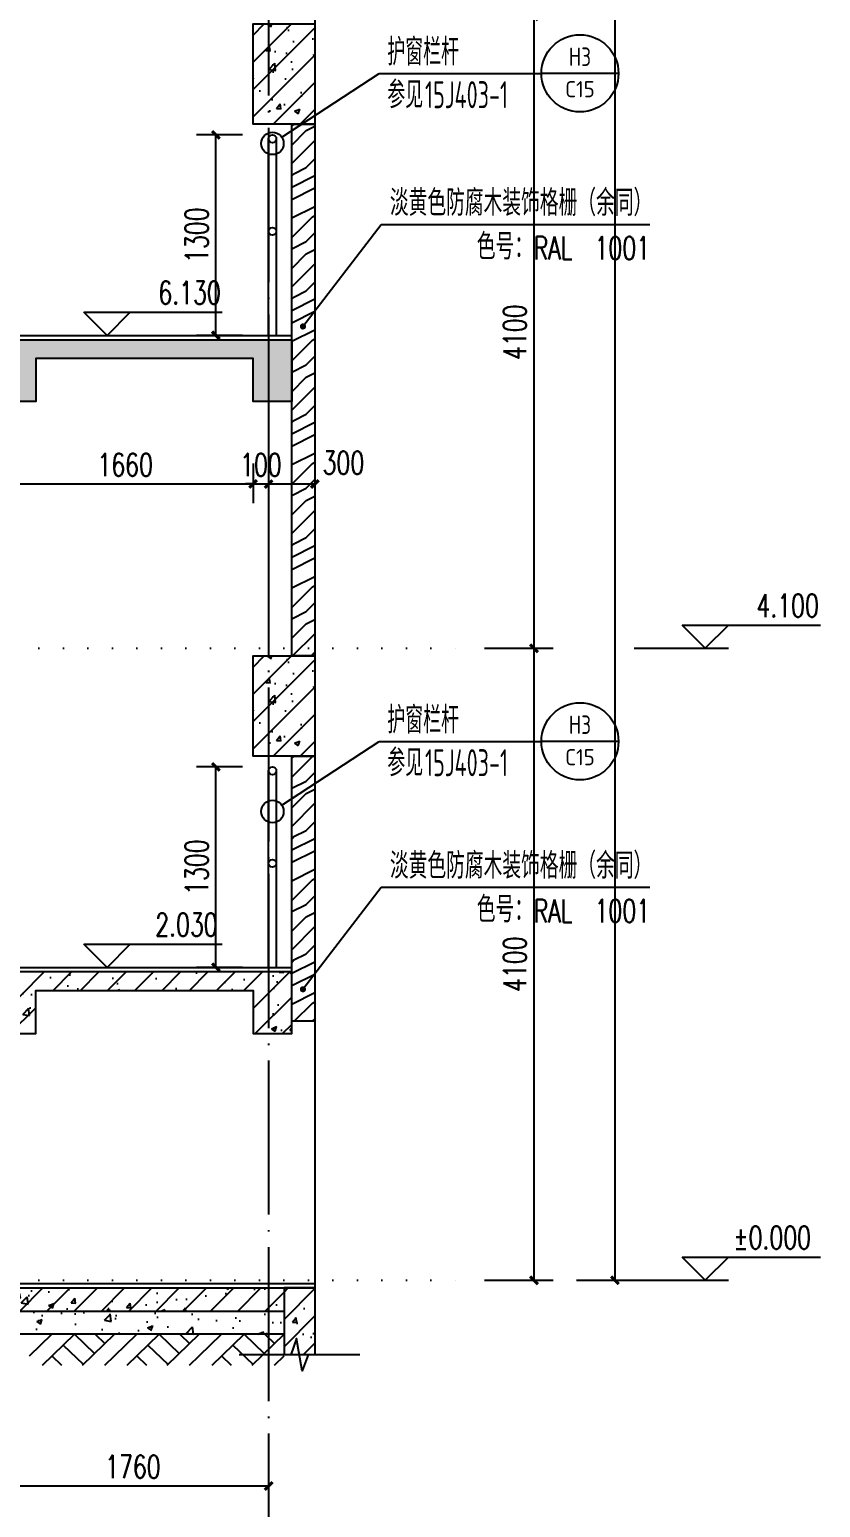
# Model space of a CAD drawing. Header units: millimetres. Extents: x -1048436 to -185795, y -983427 to 400387.
# Drawn here: x -504378 to -499250, y -682846 to -673258 of the extents above; entities that cross this region are included whole.
import ezdxf
from ezdxf.enums import TextEntityAlignment as Align

# ---------------------------------------------------------------- set-up
doc = ezdxf.new("R2010")
doc.units = ezdxf.units.MM
doc.header["$LTSCALE"] = 500
for name, pattern in [('A-FP_05$0$pln_L5$0$Col_L4$0$PHANTOM', [63.5, 31.75, -6.35, 6.35, -6.35, 6.35, -6.35]), ('DOT2', [3.175, 0, -3.175]), ('DOTE', [2.42, 2, -0.2, 0.02, -0.2])]:
    doc.linetypes.add(name, pattern=pattern)
for name, color, linetype in [('DIM_LEAD', 3, 'Continuous'), ('PUB_DIM', 3, 'Continuous'), ('PUB_TEXT', 7, 'Continuous'), ('建-填充', 9, 'Continuous'), ('建-墙', 254, 'Continuous'), ('建-墙-完成面', 95, 'Continuous'), ('建-墙-混凝土墙', 6, 'Continuous'), ('建-文字', 4, 'Continuous'), ('建-楼层线', 1, 'DOT2'), ('建-楼梯-扶手栏杆', 3, 'Continuous'), ('建-符号', 13, 'Continuous'), ('建-轴线', 16, 'DOTE')]:
    doc.layers.add(name, color=color, linetype=linetype)
doc.styles.add('_TCH_DIM', font='SIMPLEX', dxfattribs={"bigfont": 'GBCBIG'})
doc.styles.add('_TCH_DIM_T3', font='SIMPLEX', dxfattribs={"width": 0.705882, "bigfont": 'GBCBIG'})
doc.styles.add('XD2008', font='xd-hzs.shx', dxfattribs={"width": 0.7, "bigfont": 'xd-hztxt.shx'})
doc.dimstyles.new('_TCH_ARCH&&50', dxfattribs={"dimtxt": 148.75, "dimasz": 50, "dimexe": 125, "dimexo": 150, "dimgap": 50, "dimtad": 1, "dimdec": 0, "dimzin": 0, "dimdsep": 46, "dimtxsty": '_TCH_DIM_T3', "dimblk": 'ARCHTICK', "dimcen": 0.09, "dimclrt": 7, "dimazin": 2, "dimtfac": 1, "dimtdec": 0, "dimtix": 1, "dimtmove": 2, "dimatfit": 3, "dimldrblk": 'ARCHTICK', "dimfxl": 1, "dimtolj": 1, "dimtzin": 0, "dimarcsym": 0})
pattern_1 = [(45, (-197991.73, 717453.97), (-88.388348, 88.388348), []), (50, (-197991.73, 717453.97), (358.63009, -31.37607), [37.5, -412.5]), (355, (-197991.73, 717453.97), (-69.37567, 376.09607), [30, -330]), (100.4514, (-197961.84, 717451.36), (289.25469, 344.71977), [31.870095, -350.57106]), (46.1842, (-197991.73, 717553.97), (533.62052, -82.75951), [56.25, -618.75]), (96.6356, (-197947.26, 717547.1), (467.33135, 487.05894), [47.80514, -525.8565]), (351.1842, (-197991.7, 717553.97), (467.33097, 487.0593), [45, -495]), (21, (-197941.73, 717528.97), (298.453526, -201.309445), [37.5, -412.5]), (326, (-197941.73, 717528.97), (121.65767, 362.57502), [30, -330]), (71.4514, (-197916.86, 717512.2), (420.111314, 161.26525), [31.870095, -350.57106]), (37.5, (-197991.73, 717453.97), (6.079928, 166.446927), [0, -326, 0, -335, 0, -331.25]), (7.5, (-197991.73, 717453.97), (131.534769, 197.205856), [0, -191, 0, -318.5, 0, -126.25]), (327.5, (-198103.23, 717453.97), (266.911218, -11.277436), [0, -125, 0, -390, 0, -517.5]), (317.5, (-198153.23, 717453.97), (291.593085, 50.05249), [0, -162.5, 0, -259, 0, -367.5])]
pattern_2 = [(45, (0, 0), (-88.388348, 88.388348), []), (50, (0, 0), (358.63009, -31.37607), [37.5, -412.5]), (355, (0, 0), (-69.37567, 376.09607), [30, -330]), (100.4514, (29.9, -2.6), (289.25469, 344.71977), [31.8701, -350.57106]), (46.1842, (0, 100), (533.62052, -82.7595), [56.25, -618.75]), (96.6356, (44.47, 93.1), (467.33135, 487.05894), [47.80514, -525.8565]), (351.1842, (0, 100), (467.33097, 487.0593), [45, -495]), (21, (50, 75), (298.45353, -201.30945), [37.5, -412.5]), (326, (50, 75), (121.65767, 362.57502), [30, -330]), (71.4514, (74.87, 58.22), (420.11131, 161.26525), [31.8701, -350.57106]), (37.5, (0, 0), (6.079928, 166.446927), [0, -326, 0, -335, 0, -331.25]), (7.5, (0, 0), (131.53477, 197.205856), [0, -191, 0, -318.5, 0, -126.25]), (327.5, (-111.5, 0), (266.911218, -11.277436), [0, -125, 0, -390, 0, -517.5]), (317.5, (-161.5, 0), (291.593085, 50.05249), [0, -162.5, 0, -259, 0, -367.5])]

# ---------------------------------------------------------------- blocks, each defined once
blk = doc.blocks.new('_ArchTick')
at = {"color": 0, "linetype": 'ByBlock', "const_width": 0.4}
blk.add_lwpolyline([(-0.5, -0.5), (0.5, 0.5)], dxfattribs=at)
blk = doc.blocks.new('*D222')
at = {"layer": 'Defpoints', "color": 0, "transparency": 16777216}
for p in [(-503170.1, -678042.2), (-502848.2, -678042.2), (-502848.2, -679342.2)]:
    blk.add_point(p, dxfattribs=at)
at = {"layer": 'PUB_DIM', "color": 0, "lineweight": -2, "transparency": 16777216}
for p, q in [((-502998.2, -678042.2), (-503295.1, -678042.2)), ((-503170.1, -679342.2), (-503170.1, -678042.2)), ((-502998.2, -679342.2), (-503295.1, -679342.2))]:
    blk.add_line(p, q, dxfattribs=at)
at = {"layer": 'PUB_DIM', "color": 0, "lineweight": -2, "transparency": 16777216, "xscale": 50, "yscale": 50, "zscale": 50}
for p, rotation in [((-503170.1, -678042.2), 90), ((-503170.1, -679342.2), 270)]:
    blk.add_blockref('_ArchTick', p, dxfattribs=dict(at, rotation=rotation))
at = {"layer": 'PUB_DIM', "color": 7, "transparency": 16777216, "insert": (-503294.4, -678692.2), "char_height": 148.75, "attachment_point": 5, "rotation": 90, "style": '_TCH_DIM_T3'}
blk.add_mtext('\\A1;1300', dxfattribs=at)
blk = doc.blocks.new('*D223')
at = {"layer": 'Defpoints', "color": 0, "transparency": 16777216}
for p in [(-503170.1, -673942.2), (-502848.2, -673942.2), (-502848.2, -675242.2)]:
    blk.add_point(p, dxfattribs=at)
at = {"layer": 'PUB_DIM', "color": 0, "lineweight": -2, "transparency": 16777216}
for p, q in [((-502998.2, -673942.2), (-503295.1, -673942.2)), ((-503170.1, -675242.2), (-503170.1, -673942.2)), ((-502998.2, -675242.2), (-503295.1, -675242.2))]:
    blk.add_line(p, q, dxfattribs=at)
at = {"layer": 'PUB_DIM', "color": 0, "lineweight": -2, "transparency": 16777216, "xscale": 50, "yscale": 50, "zscale": 50}
for p, rotation in [((-503170.1, -673942.2), 90), ((-503170.1, -675242.2), 270)]:
    blk.add_blockref('_ArchTick', p, dxfattribs=dict(at, rotation=rotation))
at = {"layer": 'PUB_DIM', "color": 7, "transparency": 16777216, "insert": (-503294.4, -674592.2), "char_height": 148.75, "attachment_point": 5, "rotation": 90, "style": '_TCH_DIM_T3'}
blk.add_mtext('\\A1;1300', dxfattribs=at)
blk = doc.blocks.new('*D2221')
at = {"layer": 'Defpoints', "color": 0, "transparency": 16777216}
for p in [(-500982, -663672.2), (-500581.8, -663672.2), (-500982, -681372.2)]:
    blk.add_point(p, dxfattribs=at)
at = {"layer": 'PUB_DIM', "color": 0, "lineweight": -2, "transparency": 16777216}
for p, q in [((-500832, -663672.2), (-500456.8, -663672.2)), ((-500581.8, -681372.2), (-500581.8, -663672.2)), ((-500832, -681372.2), (-500456.8, -681372.2))]:
    blk.add_line(p, q, dxfattribs=at)
at = {"layer": 'PUB_DIM', "color": 0, "lineweight": -2, "transparency": 16777216, "xscale": 50, "yscale": 50, "zscale": 50}
for p, rotation in [((-500581.8, -663672.2), 90), ((-500581.8, -681372.2), 270)]:
    blk.add_blockref('_ArchTick', p, dxfattribs=dict(at, rotation=rotation))
at = {"layer": 'PUB_DIM', "color": 7, "transparency": 16777216, "insert": (-500706.2, -672522.2), "char_height": 148.75, "attachment_point": 5, "rotation": 90, "style": '_TCH_DIM_T3'}
blk.add_mtext('\\A1;17700', dxfattribs=at)
blk = doc.blocks.new('*D2222')
at = {"layer": 'Defpoints', "color": 0, "transparency": 16777216}
for p in [(-501578.6, -677272.2), (-501107, -677272.2), (-501578.6, -681372.2)]:
    blk.add_point(p, dxfattribs=at)
at = {"layer": 'PUB_DIM', "color": 0, "lineweight": -2, "transparency": 16777216}
for p, q in [((-501428.6, -677272.2), (-500982, -677272.2)), ((-501107, -681372.2), (-501107, -677272.2)), ((-501428.6, -681372.2), (-500982, -681372.2))]:
    blk.add_line(p, q, dxfattribs=at)
at = {"layer": 'PUB_DIM', "color": 0, "lineweight": -2, "transparency": 16777216, "xscale": 50, "yscale": 50, "zscale": 50}
for p, rotation in [((-501107, -677272.2), 90), ((-501107, -681372.2), 270)]:
    blk.add_blockref('_ArchTick', p, dxfattribs=dict(at, rotation=rotation))
at = {"layer": 'PUB_DIM', "color": 7, "transparency": 16777216, "insert": (-501231.4, -679322.2), "char_height": 148.75, "attachment_point": 5, "rotation": 90, "style": '_TCH_DIM_T3'}
blk.add_mtext('\\A1;4100', dxfattribs=at)
blk = doc.blocks.new('*D2223')
at = {"layer": 'Defpoints', "color": 0, "transparency": 16777216}
for p in [(-501578.6, -673172.2), (-501107, -673172.2), (-501578.6, -677272.2)]:
    blk.add_point(p, dxfattribs=at)
at = {"layer": 'PUB_DIM', "color": 0, "lineweight": -2, "transparency": 16777216}
for p, q in [((-501428.6, -673172.2), (-500982, -673172.2)), ((-501107, -677272.2), (-501107, -673172.2)), ((-501428.6, -677272.2), (-500982, -677272.2))]:
    blk.add_line(p, q, dxfattribs=at)
at = {"layer": 'PUB_DIM', "color": 0, "lineweight": -2, "transparency": 16777216, "xscale": 50, "yscale": 50, "zscale": 50}
for p, rotation in [((-501107, -673172.2), 90), ((-501107, -677272.2), 270)]:
    blk.add_blockref('_ArchTick', p, dxfattribs=dict(at, rotation=rotation))
at = {"layer": 'PUB_DIM', "color": 7, "transparency": 16777216, "insert": (-501231.4, -675222.2), "char_height": 148.75, "attachment_point": 5, "rotation": 90, "style": '_TCH_DIM_T3'}
blk.add_mtext('\\A1;4100', dxfattribs=at)
blk = doc.blocks.new('*D2600')
at = {"layer": 'Defpoints', "color": 0, "transparency": 16777216}
for p in [(-504588.2, -682413.7), (-502828.2, -682413.7), (-502828.2, -682706.6)]:
    blk.add_point(p, dxfattribs=at)
at = {"layer": 'PUB_DIM', "color": 0, "lineweight": -2, "transparency": 16777216}
for p, q in [((-504588.2, -682563.7), (-504588.2, -682831.6)), ((-502828.2, -682563.7), (-502828.2, -682831.6)), ((-504588.2, -682706.6), (-502828.2, -682706.6))]:
    blk.add_line(p, q, dxfattribs=at)
at = {"layer": 'PUB_DIM', "color": 0, "lineweight": -2, "transparency": 16777216, "xscale": 50, "yscale": 50, "zscale": 50, "rotation": 180}
blk.add_blockref('_ArchTick', (-504588.2, -682706.6), dxfattribs=at)
at = {"layer": 'PUB_DIM', "color": 0, "lineweight": -2, "transparency": 16777216, "xscale": 50, "yscale": 50, "zscale": 50}
blk.add_blockref('_ArchTick', (-502828.2, -682706.6), dxfattribs=at)
at = {"layer": 'PUB_DIM', "color": 7, "transparency": 16777216, "insert": (-503708.2, -682582.2), "char_height": 148.75, "attachment_point": 5, "style": '_TCH_DIM_T3'}
blk.add_mtext('\\A1;1760', dxfattribs=at)
blk = doc.blocks.new('*D2602')
at = {"layer": 'Defpoints', "color": 0, "transparency": 16777216}
for p in [(-504588.2, -675924), (-502928.2, -675924), (-502928.2, -676206.3)]:
    blk.add_point(p, dxfattribs=at)
at = {"layer": 'PUB_DIM', "color": 0, "lineweight": -2, "transparency": 16777216}
for p, q in [((-504588.2, -676074), (-504588.2, -676331.3)), ((-502928.2, -676074), (-502928.2, -676331.3)), ((-504588.2, -676206.3), (-502928.2, -676206.3))]:
    blk.add_line(p, q, dxfattribs=at)
at = {"layer": 'PUB_DIM', "color": 0, "lineweight": -2, "transparency": 16777216, "xscale": 50, "yscale": 50, "zscale": 50, "rotation": 180}
blk.add_blockref('_ArchTick', (-504588.2, -676206.3), dxfattribs=at)
at = {"layer": 'PUB_DIM', "color": 0, "lineweight": -2, "transparency": 16777216, "xscale": 50, "yscale": 50, "zscale": 50}
blk.add_blockref('_ArchTick', (-502928.2, -676206.3), dxfattribs=at)
at = {"layer": 'PUB_DIM', "color": 7, "transparency": 16777216, "insert": (-503758.2, -676081.9), "char_height": 148.75, "attachment_point": 5, "style": '_TCH_DIM_T3'}
blk.add_mtext('\\A1;1660', dxfattribs=at)
blk = doc.blocks.new('*D2603')
at = {"layer": 'Defpoints', "color": 0, "transparency": 16777216}
for p in [(-502928.2, -675924), (-502828.2, -675924), (-502828.2, -676206.3)]:
    blk.add_point(p, dxfattribs=at)
at = {"layer": 'PUB_DIM', "color": 0, "lineweight": -2, "transparency": 16777216}
for p, q in [((-502928.2, -676074), (-502928.2, -676331.3)), ((-502828.2, -676074), (-502828.2, -676331.3)), ((-502928.2, -676206.3), (-502978.2, -676206.3)), ((-502928.2, -676206.3), (-502828.2, -676206.3)), ((-502828.2, -676206.3), (-502778.2, -676206.3))]:
    blk.add_line(p, q, dxfattribs=at)
at = {"layer": 'PUB_DIM', "color": 0, "lineweight": -2, "transparency": 16777216, "xscale": 50, "yscale": 50, "zscale": 50}
blk.add_blockref('_ArchTick', (-502928.2, -676206.3), dxfattribs=at)
at = {"layer": 'PUB_DIM', "color": 0, "lineweight": -2, "transparency": 16777216, "xscale": 50, "yscale": 50, "zscale": 50, "rotation": 180}
blk.add_blockref('_ArchTick', (-502828.2, -676206.3), dxfattribs=at)
at = {"layer": 'PUB_DIM', "color": 7, "transparency": 16777216, "insert": (-502878.2, -676081.9), "char_height": 148.75, "attachment_point": 5, "style": '_TCH_DIM_T3'}
blk.add_mtext('\\A1;100', dxfattribs=at)
blk = doc.blocks.new('*D2604')
at = {"layer": 'Defpoints', "color": 0, "transparency": 16777216}
for p in [(-502828.2, -675924), (-502528.2, -675924), (-502528.2, -676206.3)]:
    blk.add_point(p, dxfattribs=at)
at = {"layer": 'PUB_DIM', "color": 0, "lineweight": -2, "transparency": 16777216}
for p, q in [((-502828.2, -676074), (-502828.2, -676331.3)), ((-502528.2, -676074), (-502528.2, -676331.3)), ((-502828.2, -676206.3), (-502528.2, -676206.3))]:
    blk.add_line(p, q, dxfattribs=at)
at = {"layer": 'PUB_DIM', "color": 0, "lineweight": -2, "transparency": 16777216, "xscale": 50, "yscale": 50, "zscale": 50, "rotation": 180}
blk.add_blockref('_ArchTick', (-502828.2, -676206.3), dxfattribs=at)
at = {"layer": 'PUB_DIM', "color": 0, "lineweight": -2, "transparency": 16777216, "xscale": 50, "yscale": 50, "zscale": 50}
blk.add_blockref('_ArchTick', (-502528.2, -676206.3), dxfattribs=at)
at = {"layer": 'PUB_DIM', "color": 7, "transparency": 16777216, "insert": (-502343.2, -676068.8), "char_height": 148.75, "attachment_point": 5, "style": '_TCH_DIM_T3'}
blk.add_mtext('\\A1;300', dxfattribs=at)
blk = doc.blocks.new('$LinePat$素土夯实')
at = {"color": 0}
for p, q in [((0, -210), (210, 0)), ((120, -300), (420, 0)), ((420, 0), (608, -188)), ((495, -300), (795, 0)), ((615, 0), (705, -90)), ((315, -105), (502, -293)), ((210, -210), (300, -300)), ((705, -300), (795, -210))]:
    blk.add_line(p, q, dxfattribs=at)

msp = doc.modelspace()

# ---------------------------------------------------------------- hatches: boundary and pattern name
h = msp.add_hatch()
h.set_pattern_fill('混凝土', color=256, scale=50)
h.set_pattern_definition([(50, (120463.84, 63540.52), (358.63009, -31.37607), [37.5, -412.5]), (355, (120463.84, 63540.52), (-69.37567, 376.09607), [30, -330]), (100.4514, (120493.72, 63537.9), (289.25469, 344.71977), [31.8701, -350.57106]), (46.1842, (120463.84, 63640.52), (533.62052, -82.7595), [56.25, -618.75]), (96.6356, (120508.3, 63633.63), (467.33135, 487.05894), [47.80514, -525.8565]), (351.1842, (120463.84, 63640.5), (467.33097, 487.0593), [45, -495]), (21, (120513.84, 63615.52), (298.45353, -201.309445), [37.5, -412.5]), (326, (120513.84, 63615.52), (121.65767, 362.57502), [30, -330]), (71.4514, (120538.7, 63598.75), (420.11131, 161.26525), [31.8701, -350.57106]), (37.5, (120463.84, 63540.52), (6.079928, 166.446927), [0, -326, 0, -335, 0, -331.25]), (7.5, (120463.84, 63540.52), (131.53477, 197.205856), [0, -191, 0, -318.5, 0, -126.25]), (327.5, (120352.34, 63540.52), (266.911218, -11.277436), [0, -125, 0, -390, 0, -517.5]), (317.5, (120302.34, 63540.52), (291.593085, 50.05249), [0, -162.5, 0, -259, 0, -367.5])])
h.paths.add_polyline_path([(-508228.2, -681572.2), (-502728.2, -681572.2), (-502728.2, -681722.2), (-508228.2, -681722.2)])
at = {"layer": '建-填充'}
h = msp.add_hatch(dxfattribs=at)
h.set_pattern_fill('钢筋混凝土', color=256, scale=50, style=0)
h.set_pattern_definition([(45, (-197731.8, 721553.97), (-88.388348, 88.388348), []), (50, (-197731.8, 721553.97), (358.63009, -31.37607), [37.5, -412.5]), (355, (-197731.8, 721553.97), (-69.37567, 376.09607), [30, -330]), (100.4514, (-197701.9, 721551.36), (289.25469, 344.71977), [31.870095, -350.57106]), (46.1842, (-197731.8, 721653.97), (533.62052, -82.75951), [56.25, -618.75]), (96.6356, (-197687.33, 721647.1), (467.33135, 487.05894), [47.80514, -525.8565]), (351.1842, (-197731.8, 721653.97), (467.33097, 487.0593), [45, -495]), (21, (-197681.8, 721628.97), (298.453526, -201.309445), [37.5, -412.5]), (326, (-197681.8, 721628.97), (121.65767, 362.57502), [30, -330]), (71.4514, (-197656.93, 721612.2), (420.111314, 161.26525), [31.870095, -350.57106]), (37.5, (-197731.8, 721553.97), (6.079928, 166.446927), [0, -326, 0, -335, 0, -331.25]), (7.5, (-197731.8, 721553.97), (131.534769, 197.205856), [0, -191, 0, -318.5, 0, -126.25]), (327.5, (-197843.3, 721553.97), (266.911218, -11.277436), [0, -125, 0, -390, 0, -517.5]), (317.5, (-197893.3, 721553.97), (291.593085, 50.05249), [0, -162.5, 0, -259, 0, -367.5])])
h.paths.add_polyline_path([(-502528.2, -673222.2), (-502528.2, -673872.2), (-502928.2, -673872.2), (-502928.2, -673222.2)])
at = {"layer": '建-填充', "linetype": 'A-FP_05$0$pln_L5$0$Col_L4$0$PHANTOM'}
h = msp.add_hatch(dxfattribs=at)
h.set_pattern_fill('木纹01', color=256, scale=200)
h.set_pattern_definition([(0, (274055, -90634.35), (800, 800), [40, -760]), (0, (273495, -90554.35), (800, 800), [80, -720]), (0, (274015, -90514.35), (800, 800), [40, -760]), (0, (273535, -90434.35), (800, 800), [40, -760]), (0, (274015, -90394.35), (800, 800), [40, -760]), (0, (273575, -90354.35), (800, 800), [40, -760]), (0, (274015, -90314.35), (800, 800), [40, -760]), (0, (273575, -90234.35), (800, 800), [40, -440, 40, -280]), (0, (273575, -90154.35), (800, 800), [80, -400, 40, -280]), (0, (273535, -90034.35), (800, 800), [40, -120, 40, -320, 40, -240]), (0, (273495, -89954.35), (800, 800), [40, -160, 80, -520]), (0, (274015, -89914.35), (800, 800), [40, -760]), (0, (273495, -89874.35), (800, 800), [40, -200, 40, -520]), (45, (273415, -90634.35), (9e-14, 800), [113.1368, -1018.23405]), (45, (274095, -90634.35), (9e-14, 800), [226.27416, -905.0967]), (45, (274095, -90234.35), (9e-14, 800), [56.568, -1074.80285]), (45, (273415, -90154.35), (9e-14, 800), [169.7056, -961.66525]), (45, (274095, -90154.35), (9e-14, 800), [282.8427, -848.5281]), (45, (274095, -90034.35), (9e-14, 800), [169.7056, -961.66525]), (315, (273935, -89954.35), (800, -2e-13), [56.568, -1074.80285]), (315, (273655, -90594.35), (800, -2e-13), [113.1368, -1018.23405]), (315, (273695, -90274.35), (800, -2e-13), [113.1368, -1018.23405]), (315, (273935, -90434.35), (800, -2e-13), [113.1368, -1018.23405]), (315, (273895, -90114.35), (800, -2e-13), [113.1368, -1018.23405]), (315, (273935, -90034.35), (800, -2e-13), [169.7056, -961.66525]), (315, (273735, -90514.35), (800, -2e-13), [169.7056, -961.66525]), (315, (273855, -90474.35), (800, -2e-13), [169.7056, -961.66525]), (315, (273735, -90194.35), (800, -2e-13), [169.7056, -961.66525]), (315, (273815, -90154.35), (800, -2e-13), [169.7056, -961.66525]), (26.56505, (273455, -90474.35), (800, 3e-07), [89.4427, -1699.41166]), (26.56505, (274055, -90514.35), (800, 3e-07), [357.7709, -1431.0835]), (26.56505, (274055, -90394.35), (800, 3e-07), [357.7709, -1431.0835]), (26.56505, (274055, -90314.35), (800, 3e-07), [357.7712, -536, 178.888, -716.19518]), (26.56505, (274135, -90194.35), (800, 3e-07), [89.4427, -1699.41166]), (26.56505, (273415, -89914.35), (800, 3e-07), [89.4427, -1699.41166]), (26.56505, (274055, -89914.35), (800, 3e-07), [178.88544, -1609.96894]), (333.43495, (273855, -90634.35), (800, -3e-07), [178.88544, -1609.96894]), (333.43495, (273575, -90434.35), (800, -3e-07), [178.88544, -1609.96894]), (333.43495, (273575, -90554.35), (800, -3e-07), [89.4427, -1699.40894]), (333.43495, (273615, -90354.35), (800, -3e-07), [268.32816, -1520.5262]), (333.43495, (273775, -90354.35), (800, -3e-07), [178.88544, -1609.96894]), (333.43495, (273855, -90314.35), (800, -3e-07), [178.88544, -1609.96894]), (333.43495, (273615, -90234.35), (800, -3e-07), [89.4427, -1699.40894]), (333.43495, (273655, -90154.35), (800, -3e-07), [89.4427, -1699.40894]), (333.43495, (273975, -89994.35), (800, -3e-07), [89.4427, -1699.40894]), (333.43495, (273935, -90274.35), (800, -3e-07), [89.4427, -1699.40894]), (333.43495, (273575, -90034.35), (800, -3e-07), [268.32816, -1520.5262]), (333.43495, (273535, -89954.35), (800, -3e-07), [178.88544, -1609.96894]), (333.43495, (273975, -90194.35), (800, -3e-07), [89.44, -804.96, 89.44, -805.01438]), (333.43495, (273735, -90034.35), (800, -3e-07), [178.88544, -1609.96894]), (333.43495, (273775, -89954.35), (800, -3e-07), [178.88544, -1609.96894]), (333.43495, (273535, -89874.35), (800, -3e-07), [178.88544, -1609.96894]), (333.43495, (273775, -89874.35), (800, -3e-07), [178.88544, -1609.96894])])
h.paths.add_polyline_path([(-502678.2, -673872.2), (-502528.2, -673872.2), (-502528.2, -677322.2), (-502678.2, -677322.2)])
at = {"layer": '建-填充'}
h = msp.add_hatch(dxfattribs=at)
h.set_pattern_fill('钢筋混凝土', color=256, scale=50, style=0)
h.set_pattern_definition(pattern_1)
h.paths.add_polyline_path([(-510913.4, -677472.2), (-510913.4, -677322.2), (-508488.2, -677322.2), (-508488.2, -677194.1), (-508228.2, -677194.1), (-508228.2, -677066), (-507968.2, -677066), (-507968.2, -676937.9), (-507708.2, -676937.9), (-507708.2, -676809.7), (-507448.2, -676809.7), (-507448.2, -676681.6), (-507188.2, -676681.6), (-507188.2, -676553.5), (-506928.2, -676553.5), (-506928.2, -676425.4), (-506668.2, -676425.4), (-506668.2, -676297.2), (-506408.2, -676297.2), (-506408.2, -676169.1), (-506148.2, -676169.1), (-506148.2, -676041), (-505888.2, -676041), (-505888.2, -675912.9), (-505628.2, -675912.9), (-505628.2, -675784.7), (-505368.2, -675784.7), (-505368.2, -675656.6), (-505108.2, -675656.6), (-505108.2, -675528.5), (-504848.2, -675528.5), (-504848.2, -675400.4), (-504588.2, -675400.4), (-504588.2, -675272.2), (-502678.2, -675272.2), (-502678.2, -675672.2), (-502928.2, -675672.2), (-502928.2, -675392.2), (-504338.2, -675392.2), (-504338.2, -675672.2), (-504588.2, -675672.2), (-504588.2, -675534.2), (-508488.2, -677456), (-508488.2, -677722.2), (-508738.2, -677722.2), (-508738.2, -677442.2), (-510188.2, -677442.2), (-510188.2, -678022.2), (-510588.2, -678022.2), (-510588.2, -677472.2)])
h = msp.add_hatch(dxfattribs=at)
h.set_pattern_fill('钢筋混凝土', color=256, scale=50, style=0)
h.set_pattern_definition([(45, (-197731.8, 717453.97), (-88.388348, 88.388348), []), (50, (-197731.8, 717453.97), (358.63009, -31.37607), [37.5, -412.5]), (355, (-197731.8, 717453.97), (-69.37567, 376.09607), [30, -330]), (100.4514, (-197701.9, 717451.36), (289.25469, 344.71977), [31.870095, -350.57106]), (46.1842, (-197731.8, 717553.97), (533.62052, -82.75951), [56.25, -618.75]), (96.6356, (-197687.33, 717547.1), (467.33135, 487.05894), [47.80514, -525.8565]), (351.1842, (-197731.8, 717553.97), (467.33097, 487.0593), [45, -495]), (21, (-197681.8, 717528.97), (298.453526, -201.309445), [37.5, -412.5]), (326, (-197681.8, 717528.97), (121.65767, 362.57502), [30, -330]), (71.4514, (-197656.93, 717512.2), (420.111314, 161.26525), [31.870095, -350.57106]), (37.5, (-197731.8, 717453.97), (6.079928, 166.446927), [0, -326, 0, -335, 0, -331.25]), (7.5, (-197731.8, 717453.97), (131.534769, 197.205856), [0, -191, 0, -318.5, 0, -126.25]), (327.5, (-197843.3, 717453.97), (266.911218, -11.277436), [0, -125, 0, -390, 0, -517.5]), (317.5, (-197893.3, 717453.97), (291.593085, 50.05249), [0, -162.5, 0, -259, 0, -367.5])])
h.paths.add_polyline_path([(-502528.2, -677322.2), (-502528.2, -677972.2), (-502928.2, -677972.2), (-502928.2, -677322.2)])
at = {"layer": '建-填充', "linetype": 'A-FP_05$0$pln_L5$0$Col_L4$0$PHANTOM'}
h = msp.add_hatch(dxfattribs=at)
h.set_pattern_fill('木纹01', color=256, scale=200)
h.set_pattern_definition([(0, (274055, -94934.35), (800, 800), [40, -760]), (0, (273495, -94854.35), (800, 800), [80, -720]), (0, (274015, -94814.35), (800, 800), [40, -760]), (0, (273535, -94734.35), (800, 800), [40, -760]), (0, (274015, -94694.35), (800, 800), [40, -760]), (0, (273575, -94654.35), (800, 800), [40, -760]), (0, (274015, -94614.35), (800, 800), [40, -760]), (0, (273575, -94534.35), (800, 800), [40, -440, 40, -280]), (0, (273575, -94454.35), (800, 800), [80, -400, 40, -280]), (0, (273535, -94334.35), (800, 800), [40, -120, 40, -320, 40, -240]), (0, (273495, -94254.35), (800, 800), [40, -160, 80, -520]), (0, (274015, -94214.35), (800, 800), [40, -760]), (0, (273495, -94174.35), (800, 800), [40, -200, 40, -520]), (45, (273415, -94934.35), (9e-14, 800), [113.1368, -1018.23405]), (45, (274095, -94934.35), (9e-14, 800), [226.27416, -905.0967]), (45, (274095, -94534.35), (9e-14, 800), [56.568, -1074.80285]), (45, (273415, -94454.35), (9e-14, 800), [169.7056, -961.66525]), (45, (274095, -94454.35), (9e-14, 800), [282.8427, -848.5281]), (45, (274095, -94334.35), (9e-14, 800), [169.7056, -961.66525]), (315, (273935, -94254.35), (800, -2e-13), [56.568, -1074.80285]), (315, (273655, -94894.35), (800, -2e-13), [113.1368, -1018.23405]), (315, (273695, -94574.35), (800, -2e-13), [113.1368, -1018.23405]), (315, (273935, -94734.35), (800, -2e-13), [113.1368, -1018.23405]), (315, (273895, -94414.35), (800, -2e-13), [113.1368, -1018.23405]), (315, (273935, -94334.35), (800, -2e-13), [169.7056, -961.66525]), (315, (273735, -94814.35), (800, -2e-13), [169.7056, -961.66525]), (315, (273855, -94774.35), (800, -2e-13), [169.7056, -961.66525]), (315, (273735, -94494.35), (800, -2e-13), [169.7056, -961.66525]), (315, (273815, -94454.35), (800, -2e-13), [169.7056, -961.66525]), (26.56505, (273455, -94774.35), (800, 3e-07), [89.4427, -1699.41166]), (26.56505, (274055, -94814.35), (800, 3e-07), [357.7709, -1431.0835]), (26.56505, (274055, -94694.35), (800, 3e-07), [357.7709, -1431.0835]), (26.56505, (274055, -94614.35), (800, 3e-07), [357.7712, -536, 178.888, -716.19518]), (26.56505, (274135, -94494.35), (800, 3e-07), [89.4427, -1699.41166]), (26.56505, (273415, -94214.35), (800, 3e-07), [89.4427, -1699.41166]), (26.56505, (274055, -94214.35), (800, 3e-07), [178.88544, -1609.96894]), (333.43495, (273855, -94934.35), (800, -3e-07), [178.88544, -1609.96894]), (333.43495, (273575, -94734.35), (800, -3e-07), [178.88544, -1609.96894]), (333.43495, (273575, -94854.35), (800, -3e-07), [89.4427, -1699.40894]), (333.43495, (273615, -94654.35), (800, -3e-07), [268.32816, -1520.5262]), (333.43495, (273775, -94654.35), (800, -3e-07), [178.88544, -1609.96894]), (333.43495, (273855, -94614.35), (800, -3e-07), [178.88544, -1609.96894]), (333.43495, (273615, -94534.35), (800, -3e-07), [89.4427, -1699.40894]), (333.43495, (273655, -94454.35), (800, -3e-07), [89.4427, -1699.40894]), (333.43495, (273975, -94294.35), (800, -3e-07), [89.4427, -1699.40894]), (333.43495, (273935, -94574.35), (800, -3e-07), [89.4427, -1699.40894]), (333.43495, (273575, -94334.35), (800, -3e-07), [268.32816, -1520.5262]), (333.43495, (273535, -94254.35), (800, -3e-07), [178.88544, -1609.96894]), (333.43495, (273975, -94494.35), (800, -3e-07), [89.44, -804.96, 89.44, -805.01438]), (333.43495, (273735, -94334.35), (800, -3e-07), [178.88544, -1609.96894]), (333.43495, (273775, -94254.35), (800, -3e-07), [178.88544, -1609.96894]), (333.43495, (273535, -94174.35), (800, -3e-07), [178.88544, -1609.96894]), (333.43495, (273775, -94174.35), (800, -3e-07), [178.88544, -1609.96894])])
h.paths.add_polyline_path([(-502678.2, -677972.2), (-502528.2, -677972.2), (-502528.2, -679692.2), (-502678.2, -679692.2)])
at = {"layer": '建-填充'}
h = msp.add_hatch(dxfattribs=at)
h.set_pattern_fill('钢筋混凝土', color=256, scale=50, style=0)
h.set_pattern_definition(pattern_1)
h.paths.add_polyline_path([(-508228.2, -681856), (-508228.2, -681427.9), (-504588.2, -679634.2), (-504588.2, -679772.2), (-504338.2, -679772.2), (-504338.2, -679492.2), (-502928.2, -679492.2), (-502928.2, -679772.2), (-502678.2, -679772.2), (-502678.2, -679372.2), (-504588.2, -679372.2), (-504588.2, -679500.4), (-504848.2, -679500.4), (-504848.2, -679628.5), (-505108.2, -679628.5), (-505108.2, -679756.6), (-505368.2, -679756.6), (-505368.2, -679884.7), (-505628.2, -679884.7), (-505628.2, -680012.9), (-505888.2, -680012.9), (-505888.2, -680141), (-506148.2, -680141), (-506148.2, -680269.1), (-506408.2, -680269.1), (-506408.2, -680397.2), (-506668.2, -680397.2), (-506668.2, -680525.4), (-506928.2, -680525.4), (-506928.2, -680653.5), (-507188.2, -680653.5), (-507188.2, -680781.6), (-507448.2, -680781.6), (-507448.2, -680909.7), (-507708.2, -680909.7), (-507708.2, -681037.9), (-507968.2, -681037.9), (-507968.2, -681166), (-508228.2, -681166), (-508228.2, -681294.1), (-508488.2, -681294.1), (-508488.2, -681856)])
h = msp.add_hatch(dxfattribs=at)
h.set_pattern_fill('钢筋混凝土', color=256, scale=50, style=0)
h.set_pattern_definition(pattern_2)
h.paths.add_polyline_path([(-508228.2, -681572.2), (-502728.2, -681572.2), (-502728.2, -681422.2), (-508228.2, -681422.2)])
h = msp.add_hatch(dxfattribs=at)
h.set_pattern_fill('钢筋混凝土', color=256, scale=50, style=0)
h.set_pattern_definition(pattern_2)
h.paths.add_polyline_path([(-502728.2, -681422.2), (-502728.2, -681856), (-502528.2, -681856), (-502528.2, -681422.2)])

# ---------------------------------------------------------------- linework, layer by layer
for p, q in [((-502528.2, -665672.2), (-502528.2, -677622.2)), ((-502528.2, -669772.2), (-502528.2, -681722.2)), ((-502678.2, -677322.2), (-502678.2, -673872.2)), ((-508216.7, -681422.2), (-502528.2, -681422.2))]:
    msp.add_line(p, q)
for points in [[(-502678.2, -673872.2), (-502528.2, -673872.2), (-502528.2, -677322.2), (-502678.2, -677322.2)], [(-502678.2, -677972.2), (-502528.2, -677972.2), (-502528.2, -679692.2), (-502678.2, -679692.2)], [(-508228.2, -681572.2), (-502728.2, -681572.2), (-502728.2, -681722.2), (-508228.2, -681722.2)]]:
    msp.add_lwpolyline(points, close=True)
at = {"layer": 'DIM_LEAD'}
for p, q in [((-502605.5, -675184.5), (-502097.7, -674522.8)), ((-502097.7, -674522.8), (-500357, -674522.8)), ((-502605.5, -679484.5), (-502097.7, -678822.8)), ((-502097.7, -678822.8), (-500357, -678822.8))]:
    msp.add_line(p, q, dxfattribs=at)
at = {"layer": 'DIM_LEAD', "const_width": 20}
for points in [[(-502611.6, -675192.4, 1), (-502599.4, -675176.5, 1)], [(-502611.6, -679492.4, 1), (-502599.4, -679476.5, 1)]]:
    msp.add_lwpolyline(points, format="xyb", close=True, dxfattribs=at)
at = {"layer": '建-墙'}
msp.add_lwpolyline([(-502728.2, -681722.2), (-508228.2, -681722.2)], dxfattribs=at)
at = {"layer": '建-墙-完成面'}
msp.add_line((-508155.8, -681392.2), (-502528.2, -681392.2), dxfattribs=at)
for points in [[(-504618.2, -675242.2), (-502678.2, -675242.2)], [(-504618.2, -679342.2), (-502678.2, -679342.2)]]:
    msp.add_lwpolyline(points, dxfattribs=at)
at = {"layer": '建-墙-混凝土墙'}
for p, q in [((-508228.2, -681422.2), (-502728.2, -681422.2)), ((-502728.2, -681422.2), (-502728.2, -681572.2)), ((-502728.2, -681422.2), (-502728.2, -681856)), ((-502528.2, -681422.2), (-502728.2, -681422.2)), ((-502528.2, -681422.2), (-502528.2, -681856)), ((-508228.2, -681572.2), (-502728.2, -681572.2)), ((-502528.2, -681856), (-502728.2, -681856))]:
    msp.add_line(p, q, dxfattribs=at)
for points in [[(-502528.2, -673222.2), (-502528.2, -673872.2), (-502928.2, -673872.2), (-502928.2, -673222.2)], [(-502528.2, -677322.2), (-502528.2, -677972.2), (-502928.2, -677972.2), (-502928.2, -677322.2)]]:
    msp.add_lwpolyline(points, close=True, dxfattribs=at)
for points in [[(-504588.2, -675272.2), (-502678.2, -675272.2), (-502678.2, -675672.2), (-502928.2, -675672.2), (-502928.2, -675392.2), (-504338.2, -675392.2), (-504338.2, -675672.2), (-504588.2, -675672.2)], [(-504588.2, -679772.2), (-504338.2, -679772.2), (-504338.2, -679492.2), (-502928.2, -679492.2), (-502928.2, -679772.2), (-502678.2, -679772.2), (-502678.2, -679372.2), (-504588.2, -679372.2)]]:
    msp.add_lwpolyline(points, dxfattribs=at)
at = {"layer": '建-楼层线', "ltscale": 0.1}
for p, q in [((-511306.7, -677272.2), (-501578.6, -677272.2)), ((-511306.7, -681372.2), (-501578.6, -681372.2))]:
    msp.add_line(p, q, dxfattribs=at)
at = {"layer": '建-楼梯-扶手栏杆'}
for p, q in [((-502828.2, -675242.2), (-502828.2, -673967.2)), ((-502778.2, -673967.2), (-502778.2, -675242.2)), ((-502828.2, -679342.2), (-502828.2, -678067.2)), ((-502778.2, -678067.2), (-502778.2, -679342.2))]:
    msp.add_line(p, q, dxfattribs=at)
for centre in [(-502803.2, -673967.2), (-502803.2, -674567.2), (-502803.2, -678067.2), (-502803.2, -678667.2)]:
    msp.add_circle(centre, 25, dxfattribs=at)
at = {"layer": '建-符号'}
for p, q in [((-502742.4, -673957.3), (-502111.2, -673542.3)), ((-502111.2, -673542.3), (-501059.1, -673542.3)), ((-500559.1, -673542.3), (-501059.1, -673542.3)), ((-503875.3, -675242.2), (-504025.3, -675092.2)), ((-504025.3, -675092.2), (-503128.3, -675092.2)), ((-503875.3, -675242.2), (-503725.3, -675092.2)), ((-504335.3, -675242.2), (-503725.3, -675242.2)), ((-499996.8, -677272.2), (-500146.8, -677122.2)), ((-500146.8, -677122.2), (-499249.8, -677122.2)), ((-499996.8, -677272.2), (-499846.8, -677122.2)), ((-500456.8, -677272.2), (-499846.8, -677272.2)), ((-502742.4, -678290.9), (-502111.2, -677875.9)), ((-502111.2, -677875.9), (-501059.1, -677875.9)), ((-500559.1, -677875.9), (-501059.1, -677875.9)), ((-503875.3, -679342.2), (-504025.3, -679192.2)), ((-504025.3, -679192.2), (-503128.3, -679192.2)), ((-503875.3, -679342.2), (-503725.3, -679192.2)), ((-504335.3, -679342.2), (-503725.3, -679342.2)), ((-499996.8, -681372.2), (-500146.8, -681222.2)), ((-500146.8, -681222.2), (-499249.8, -681222.2)), ((-499996.8, -681372.2), (-499846.8, -681222.2)), ((-500456.8, -681372.2), (-499846.8, -681372.2))]:
    msp.add_line(p, q, dxfattribs=at)
msp.add_lwpolyline([(-502235.6, -681855.5), (-502571.5, -681855.5), (-502609.7, -681960.5), (-502646.8, -681750.5), (-502684, -681855.5), (-503020, -681855.5)], dxfattribs=at)
for centre, radius in [((-500809.1, -673542.3), 250), ((-502803.2, -673997.2), 72.7), ((-500809.1, -677875.9), 250), ((-502803.2, -678330.9), 72.7)]:
    msp.add_circle(centre, radius, dxfattribs=at)
at = {"layer": '建-轴线'}
msp.add_line((-502828.2, -663006.4), (-502828.2, -683243.7), dxfattribs=at)

# ---------------------------------------------------------------- block references
at = {"layer": '建-填充', "xscale": 0.6918238806387885, "yscale": 0.6666666666666666, "zscale": 0.6666666666666666}
for p in [(-504378.2, -681722.2), (-503828.2, -681722.2), (-503278.2, -681722.2)]:
    msp.add_blockref('$LinePat$素土夯实', p, dxfattribs=at)

# ---------------------------------------------------------------- texts
at = {"layer": 'PUB_TEXT', "style": '_TCH_DIM'}
for s, height, p in [('淡黄色防腐木装饰格栅（余同）', 168.794, (-502041.6, -674466.6)), ('色号：', 168.79, (-501478.1, -674750.3)), ('淡黄色防腐木装饰格栅（余同）', 168.794, (-502041.6, -678766.6)), ('色号：', 168.79, (-501478.1, -679050.3))]:
    msp.add_text(s, height=height, dxfattribs=at).set_placement(p)
at = {"layer": 'PUB_TEXT', "style": '_TCH_DIM', "width": 0.705882}
for s, p in [('RAL', (-501109.5, -674750.3)), ('1001', (-500714.5, -674750.3)), ('RAL', (-501109.5, -679050.3)), ('1001', (-500714.5, -679050.3))]:
    msp.add_text(s, height=148.75, dxfattribs=at).set_placement(p)
at = {"layer": '建-文字'}
for s, height, style, width, p in [('护窗栏杆', 175, 'XD2008', 0.7, (-502058.7, -673491.1)), ('参见', 175, 'XD2008', 0.7, (-502058.7, -673768.4)), ('15J403-1', 175, 'XD2008', 0.7, (-501813.7, -673768.4)), ('6.130', 148.75, '_TCH_DIM', 0.705882, (-503543.3, -675039.7)), ('4.100', 148.75, '_TCH_DIM', 0.705882, (-499664.8, -677069.7)), ('护窗栏杆', 175, 'XD2008', 0.7, (-502058.7, -677824.8)), ('参见', 175, 'XD2008', 0.7, (-502058.7, -678102)), ('15J403-1', 175, 'XD2008', 0.7, (-501813.7, -678102)), ('2.030', 148.75, '_TCH_DIM', 0.705882, (-503563.3, -679139.7)), ('%%P0.000', 148.75, '_TCH_DIM', 0.705882, (-499814.8, -681169.7))]:
    msp.add_text(s, height=height, dxfattribs=dict(at, style=style, width=width)).set_placement(p)
at = {"layer": '建-文字', "style": 'XD2008', "width": 1.238095}
for s, height, p, p2 in [('H3', 119.71, (-500880.9, -673494.4), (-500737.3, -673494.4)), ('C15', 104.76, (-500905.1, -673697.5), (-500713.1, -673697.5)), ('H3', 119.71, (-500880.9, -677828), (-500737.3, -677828)), ('C15', 104.76, (-500905.1, -678031.1), (-500713.1, -678031.1))]:
    msp.add_text(s, height=height, dxfattribs=at).set_placement(p, p2, align=Align.FIT)

# ---------------------------------------------------------------- dimensions: what is measured, and where the dimension line sits
at = {"layer": 'PUB_DIM'}
for p1, p2, distance, picture, middle in [((-500982, -681372.2), (-500982, -663672.2), -400.2, '*D2221', (-500706.2, -672522.2)), ((-501578.6, -677272.2), (-501578.6, -673172.2), -471.6, '*D2223', (-501231.4, -675222.2)), ((-502848.2, -675242.2), (-502848.2, -673942.2), 321.9, '*D223', (-503294.4, -674592.2)), ((-504588.2, -675924), (-502928.2, -675924), -282.3, '*D2602', (-503758.2, -676081.9)), ((-502928.2, -675924), (-502828.2, -675924), -282.3, '*D2603', (-502878.2, -676081.9)), ((-501578.6, -681372.2), (-501578.6, -677272.2), -471.6, '*D2222', (-501231.4, -679322.2)), ((-502848.2, -679342.2), (-502848.2, -678042.2), 321.9, '*D222', (-503294.4, -678692.2)), ((-504588.2, -682413.7), (-502828.2, -682413.7), -292.9, '*D2600', (-503708.2, -682582.2))]:
    dim = msp.add_aligned_dim(p1=p1, p2=p2, distance=distance, dimstyle='_TCH_ARCH&&50', dxfattribs=at)
    dim.commit()
    dim.dimension.update_dxf_attribs({"geometry": picture, "text_midpoint": middle})
dim = msp.add_linear_dim(base=(-502528.2, -676206.3), p1=(-502828.2, -675924), p2=(-502528.2, -675924), angle=0, dimstyle='_TCH_ARCH&&50', dxfattribs=at)
dim.commit()
dim.dimension.update_dxf_attribs({"geometry": '*D2604', "text_midpoint": (-502343.2, -676068.8), "dimtype": 129})

doc.saveas('drawing.dxf')
